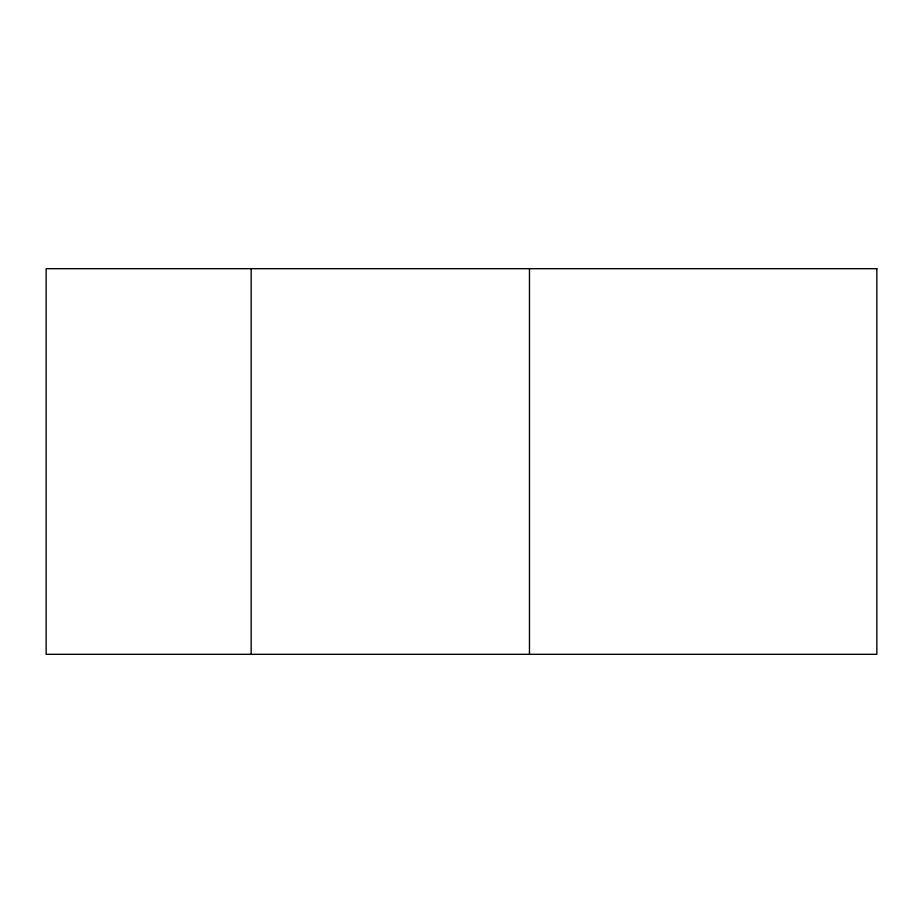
<?xml version="1.0" encoding="UTF-8"?>
<svg xmlns="http://www.w3.org/2000/svg" width="923" height="923" viewBox="0 0 923 923"><rect width="100%" height="100%" fill="white"/><g stroke="black" fill="none" stroke-linecap="round" stroke-linejoin="round"><path stroke-width="1.38" d="M529.467 268.685L529.467 654.315M251.171 268.685L251.171 654.315M876.85 268.685L46.15 268.685L46.15 654.315L876.85 654.315L876.85 268.685"/></g></svg>
